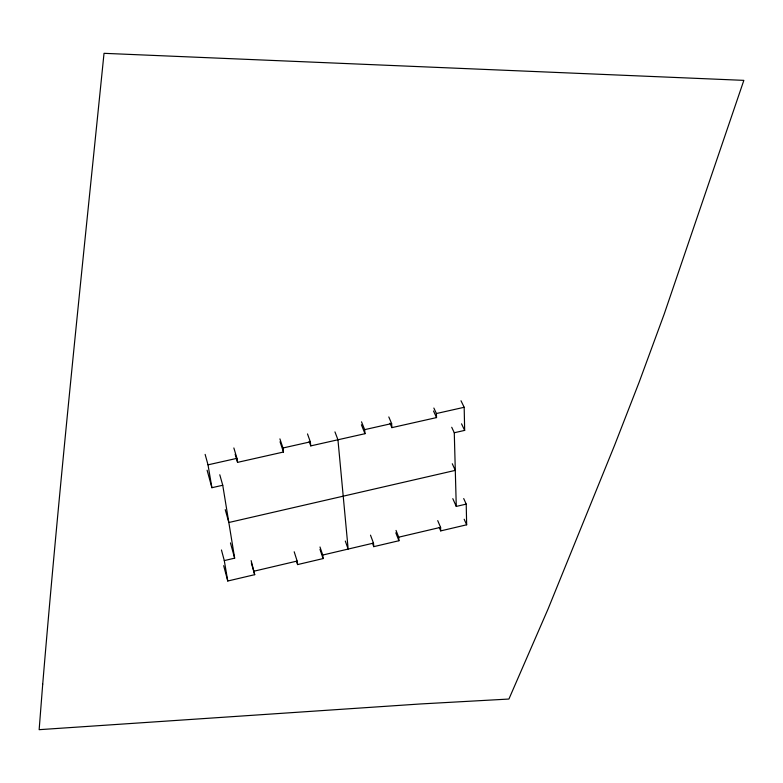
<?xml version="1.0" encoding="UTF-8"?>
<svg xmlns="http://www.w3.org/2000/svg" width="783" height="783" viewBox="0 0 783 783"><rect width="100%" height="100%" fill="white"/><g stroke="black" fill="none" stroke-linecap="round" stroke-linejoin="round"><path stroke-width="1.17" d="M223.674 565.678L227.765 581.015L254.71 574.673L251.147 560.608M296.483 561.098L297.589 564.582L323.095 558.582L322.713 555.049L319.993 546.984M372.483 543.236L373.765 546.651L398.929 540.73L398.704 537.187L396.022 530.404M439.283 527.536L440.712 530.894L466.658 524.796L466.218 504.105L463.712 498.565M254.172 571.15L297.149 561.049L294.193 551.78M322.713 555.049L373.491 543.108L370.496 535.151M398.704 537.187L440.584 527.341L437.717 520.626M227.765 581.015L224.29 560.589L234.655 558.171L222.744 485.254L219.788 474.782M452.809 498.644L456.274 506.425L466.218 504.105M207.113 470.221L211.899 487.711L222.744 485.254M451.713 427.264L454.277 432.745L464.662 430.396L464.172 407.287L461.001 400.759M235.154 454.287L237.562 462.361L283.475 452.026L282.966 447.993L279.913 438.881M309.158 441.358L310.773 445.889L364.976 433.694L364.663 429.642L361.521 421.831M390.003 423.202L391.882 427.635L436.542 417.584L436.395 413.532L433.86 408.051M211.899 487.711L208.014 464.838L236.946 458.339L233.853 447.954M282.966 447.993L310.332 441.847L310.773 445.889M364.663 429.642L391.627 423.583L391.882 427.635M436.395 413.532L464.172 407.287M461.53 423.828L464.662 430.396M433.518 411.006L436.542 417.584M452.28 463.742L455.295 470.377L228.832 522.506L225.24 509.635M464.172 519.237L466.658 524.796M388.808 416.938L391.627 423.583M361.394 424.748L364.976 433.694M395.806 532.812L398.929 540.73M334.958 431.893L337.943 439.772L348.161 549.069L345.303 541.053M307.504 433.929L310.332 441.847M319.993 549.363L323.095 558.582M280.04 441.759L283.475 452.026M251.353 562.948L254.71 574.673M230.447 542.893L234.655 558.171M205.136 454.385L208.014 464.838M221.452 549.989L224.29 560.589M236.946 458.339L237.562 462.361M297.149 561.049L297.589 564.582M373.491 543.108L373.765 546.651M440.584 527.341L440.712 530.894M454.277 432.745L456.274 506.425M42.713 684.156L39.15 729.678L420.393 703.966L508.911 699.043L548.09 608.939L614.645 445.145L639.182 382.084L664.238 313.963L743.85 80.365L104.022 53.322C82.695 263.499 60.291 473.617 42.713 684.156"/></g></svg>
